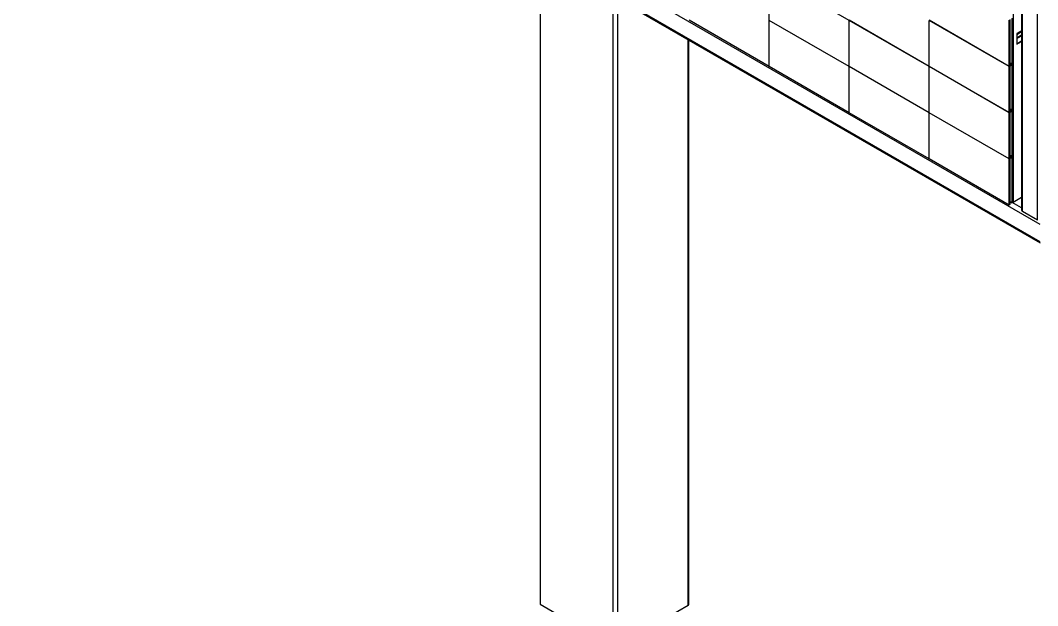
# Model space of a CAD drawing. Header units: millimetres. Extents: x 0 to 594, y 0 to 420.
# Drawn here: x 429.3 to 525.3, y 182.2 to 237.4 of the extents above; entities that cross this region are included whole.
import ezdxf

# ---------------------------------------------------------------- set-up
doc = ezdxf.new("R2010")
doc.units = ezdxf.units.MM

msp = doc.modelspace()

# ---------------------------------------------------------------- linework, layer by layer
at = {"color": 7, "linetype": 'Continuous', "lineweight": 25}
for p, q in [((525.51314, 218.15987), (429.34662, 273.67562)), ((523.7656, 272.86792), (523.7656, 219.52059)), ((523.86323, 219.38452), (523.86323, 272.73186)), ((525.51314, 216.52678), (429.34662, 272.04254)), ((429.48472, 271.85006), (525.51314, 216.41403)), ((525.27744, 218.56811), (525.27744, 271.91545)), ((522.97314, 246.33345), (522.97314, 220.23136)), ((478.37269, 242.24473), (478.37269, 182.36507)), ((499.97086, 237.39251), (499.97086, 241.73868)), ((507.50649, 237.38845), (499.97086, 241.73868)), ((499.95035, 233.04946), (492.41471, 237.39969)), ((499.95035, 233.04946), (499.95035, 237.39563)), ((507.50649, 233.04228), (499.97086, 237.39251)), ((499.97086, 237.3838), (499.97953, 237.3875)), ((507.50649, 233.03357), (499.97086, 237.3838)), ((499.97086, 233.03762), (499.97086, 237.3838)), ((515.04213, 233.04693), (507.50649, 237.39716)), ((507.51404, 237.39281), (507.50649, 237.38845)), ((507.50649, 237.38845), (507.51517, 237.39215)), ((515.04213, 233.03822), (507.50649, 237.38845)), ((507.50649, 233.04228), (507.50649, 237.38845)), ((522.57777, 233.05158), (515.04213, 237.40181)), ((515.04213, 233.04693), (515.04213, 237.3931)), ((522.57777, 233.04287), (515.04213, 237.3931)), ((522.57777, 233.05158), (522.57777, 237.39776)), ((522.69838, 233.14214), (522.69838, 237.46741)), ((522.85959, 233.26318), (522.85959, 237.5605)), ((522.90226, 233.29521), (522.90226, 237.58514)), ((523.7656, 236.42086), (523.30933, 236.15746)), ((523.30933, 236.07171), (523.7656, 236.33511)), ((523.30933, 236.15746), (523.30933, 235.1504)), ((492.39384, 182.36507), (492.39384, 235.5334)), ((523.30933, 235.19122), (523.7656, 235.45461)), ((523.30933, 235.1504), (523.7656, 235.41379)), ((522.57777, 233.05158), (522.69838, 233.14214)), ((522.69838, 233.11252), (522.57777, 233.04287)), ((522.67608, 233.1254), (522.69835, 233.11254)), ((522.69835, 233.11254), (522.69838, 233.11252)), ((522.69838, 233.29868), (522.85958, 233.20562)), ((522.69838, 228.78725), (522.69838, 233.11252)), ((522.70556, 233.3438), (522.90226, 233.23025)), ((522.71453, 233.34692), (522.85958, 233.26318)), ((522.85959, 233.26318), (522.85958, 233.26318)), ((522.85959, 233.20561), (522.85958, 233.20562)), ((522.85959, 233.26318), (522.90226, 233.29521)), ((522.90226, 233.23025), (522.85959, 233.20561)), ((522.85959, 228.90829), (522.85959, 233.20561)), ((522.90226, 228.94033), (522.90226, 233.23025)), ((499.95035, 233.04946), (499.97086, 233.06486)), ((507.50649, 228.68739), (499.97086, 233.03762)), ((515.04213, 228.69204), (507.50649, 233.04228)), ((507.51404, 233.03792), (507.50649, 233.03357)), ((507.50649, 233.03357), (507.51517, 233.03727)), ((507.50649, 228.68739), (507.50649, 233.03357)), ((515.04213, 228.68334), (507.50649, 233.03357)), ((522.57777, 228.6967), (515.04213, 233.04693)), ((515.04967, 233.04257), (515.04213, 233.03822)), ((515.04213, 233.03822), (515.05081, 233.04192)), ((522.57777, 228.68799), (515.04213, 233.03822)), ((515.04213, 228.69204), (515.04213, 233.03822)), ((522.57777, 228.6967), (522.57777, 233.04287)), ((515.04213, 224.33716), (507.50649, 228.68739)), ((522.57777, 224.34181), (515.04213, 228.69204)), ((515.04967, 228.68769), (515.04213, 228.68334)), ((515.04213, 228.68334), (515.05081, 228.68704)), ((522.57777, 224.3331), (515.04213, 228.68334)), ((515.04213, 224.33716), (515.04213, 228.68334)), ((522.57777, 228.6967), (522.69838, 228.78725)), ((522.69838, 228.75764), (522.57777, 228.68799)), ((522.57777, 224.34181), (522.57777, 228.68799)), ((522.67608, 228.77051), (522.69835, 228.75766)), ((522.69835, 228.75766), (522.69838, 228.75764)), ((522.69838, 228.94379), (522.85958, 228.85073)), ((522.69838, 224.43237), (522.69838, 228.75764)), ((522.70556, 228.98892), (522.90226, 228.87537)), ((522.71453, 228.99203), (522.85958, 228.9083)), ((522.85959, 228.90829), (522.85958, 228.9083)), ((522.85959, 228.85073), (522.85958, 228.85073)), ((522.85959, 228.90829), (522.90226, 228.94033)), ((522.90226, 228.87537), (522.85959, 228.85073)), ((522.85959, 224.55341), (522.85959, 228.85073)), ((522.90226, 224.58544), (522.90226, 228.87537)), ((522.69838, 224.58891), (522.85958, 224.49585)), ((522.70556, 224.63403), (522.90226, 224.52048)), ((522.71453, 224.63715), (522.85958, 224.55341)), ((522.85959, 224.55341), (522.85958, 224.55341)), ((522.85959, 224.49585), (522.85958, 224.49585)), ((522.85959, 224.55341), (522.90226, 224.58544)), ((522.90226, 224.52048), (522.85959, 224.49585)), ((522.85959, 220.19852), (522.85959, 224.49585)), ((522.90226, 220.23056), (522.90226, 224.52048)), ((522.57777, 219.98693), (515.04213, 224.33716)), ((522.57777, 224.34181), (522.69838, 224.43237)), ((522.69838, 224.40275), (522.57777, 224.3331)), ((522.57777, 219.98693), (522.57777, 224.3331)), ((522.67608, 224.41563), (522.69835, 224.40277)), ((522.69835, 224.40277), (522.69838, 224.40275)), ((522.69838, 220.07749), (522.69838, 224.40275)), ((523.7656, 220.68884), (522.97314, 220.23136)), ((522.57777, 219.98693), (522.69838, 220.07749)), ((522.71453, 220.28226), (522.85958, 220.19853)), ((522.85959, 220.19852), (522.85958, 220.19853)), ((522.85959, 220.19852), (522.90226, 220.23056)), ((525.27744, 218.56811), (523.86323, 219.38452)), ((478.37269, 182.36507), (485.23722, 178.40226)), ((492.30829, 182.24584), (490.38555, 181.13587))]:
    msp.add_line(p, q, dxfattribs=at)
at = {"color": 1, "linetype": 'Continuous', "lineweight": 25}
for p, q in [((485.23722, 178.40226), (485.23722, 238.28192)), ((485.65029, 238.28192), (485.65029, 178.40226)), ((523.30933, 236.0735), (523.7656, 236.33689)), ((492.30829, 182.24584), (492.30829, 235.58278)), ((523.7656, 235.98628), (523.30933, 235.72288)), ((523.30933, 235.68279), (523.7656, 235.94619)), ((522.8677, 233.2502), (522.8677, 233.26927)), ((522.8677, 228.89532), (522.8677, 228.91438)), ((522.8677, 224.54043), (522.8677, 224.5595)), ((523.7656, 219.71302), (522.88784, 220.21974))]:
    msp.add_line(p, q, dxfattribs=at)
at = {"color": 7, "linetype": 'Continuous', "lineweight": 25}
for centre, radius, start, end in [((522.91993, 220.33621), 0.11758, 255.8289921, 296.9057468), ((523.93241, 219.53723), 0.16765, 185.6947993, 245.6253417), ((492.24767, 182.37965), 0.1469, 294.3746583, 354.3052007)]:
    msp.add_arc(centre, radius, start, end, dxfattribs=at)
for centre, major_axis, ratio, start_param, end_param in [((522.78707, 233.16376), (0.12333, 0.07121), 0.00007037, 3.90374097, 5.34090562), ((522.78707, 233.18986), (-0.08721, 0.15105), 0.57733463, 4.86918924, 6.30021156), ((522.78707, 228.80887), (0.12333, 0.07121), 0.00007037, 3.90374096, 5.34090562), ((522.78707, 228.83498), (-0.08721, 0.15105), 0.57733463, 4.86918924, 6.30021156), ((522.78707, 224.45399), (0.12333, 0.07121), 0.00007037, 3.90374097, 5.34090561), ((522.78707, 224.48009), (-0.08721, 0.15105), 0.57733463, 4.86918924, 6.30021156), ((522.78707, 220.12521), (-0.08721, 0.15105), 0.57733463, 4.86918924, 6.30021156)]:
    msp.add_ellipse(centre, major_axis=major_axis, ratio=ratio, start_param=start_param, end_param=end_param, dxfattribs=at)

doc.saveas('drawing.dxf')
